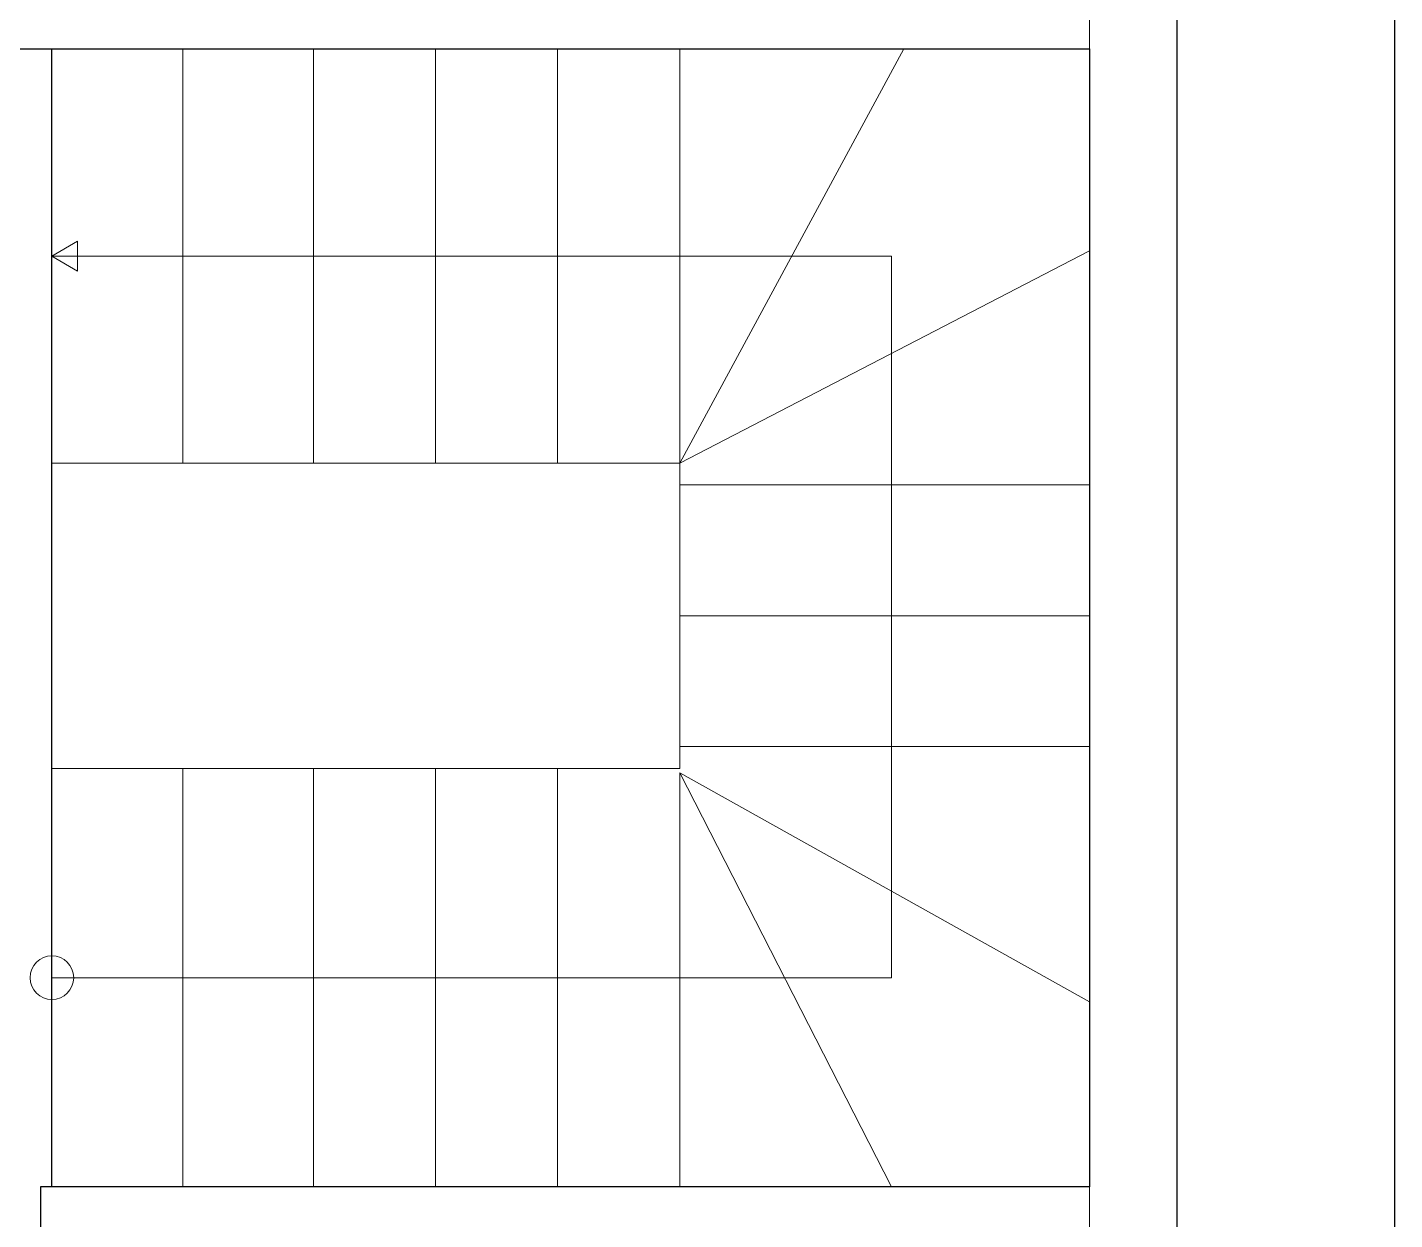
# Model space of a CAD drawing. Header units: millimetres. Extents: x 694231 to 734331, y 4486031 to 4541543.
# Drawn here: x 731411.6 to 731725.2, y 4489689.4 to 4489962.9 of the extents above; entities that cross this region are included whole.
import ezdxf

# ---------------------------------------------------------------- set-up
doc = ezdxf.new("R2010")
doc.units = ezdxf.units.MM
for name, color, linetype, lineweight in [('DBM_cr_stairs', 75, 'Continuous', 15), ('DBM_fin_wall_solid', 111, 'Continuous', 25), ('DBM_w_sld', 111, 'Continuous', 20)]:
    doc.layers.add(name, color=color, linetype=linetype, lineweight=lineweight)
doc.layers.add('DBM_gn_wipeout', color=143, linetype='Continuous')

# ---------------------------------------------------------------- blocks, each defined once
blk = doc.blocks.new('rgrhdfmgh')
at = {"layer": 'DBM_cr_stairs', "ltscale": 2}
for p, q in [((9918.56, 12853.05), (9869.84, 12947.05)), ((9923.56, 12853.05), (9923.56, 12947.05)), ((9953.56, 12853.05), (9953.56, 12947.05)), ((9983.56, 12853.05), (9983.56, 12947.05)), ((9989.56, 12853.05), (10042.12, 12947.05)), ((9918.56, 12853.05), (9823.56, 12904.48)), ((9989.56, 12853.05), (10084.56, 12901.6))]:
    blk.add_line(p, q, dxfattribs=at)
blk.add_lwpolyline([(9918.56, 12709.05), (9918.56, 12853.05), (9988.56, 12853.05), (9988.56, 12709.05), (10084.56, 12709.05), (10084.56, 12947.05), (9823.56, 12947.05), (9823.56, 12709.05)], close=True, dxfattribs=at)
for points in [[(10036.56, 12709.05), (10036.56, 12901.6), (9871.06, 12901.6), (9871.06, 12709.05), (9874.48, 12714.96), (9867.65, 12714.96), (9871.06, 12709.05)], [(9918.56, 12853.05), (9823.56, 12853.05)], [(10084.56, 12853.05), (9989.56, 12853.05)], [(9918.56, 12825.05), (9823.56, 12825.05)], [(10084.56, 12825.05), (9988.56, 12825.05)], [(9918.56, 12797.05), (9823.56, 12797.05)], [(10084.56, 12797.05), (9988.56, 12797.05)], [(9823.56, 12769.05), (9918.56, 12769.05)], [(9918.56, 12769.05), (9823.56, 12769.05)], [(10084.56, 12769.05), (9988.56, 12769.05)], [(9918.56, 12739.05), (9823.56, 12739.05)], [(10084.56, 12739.05), (9988.56, 12739.05)]]:
    blk.add_lwpolyline(points, dxfattribs=at)
blk.add_circle((10036.56, 12709.05), 5, dxfattribs=at)

msp = doc.modelspace()

# ---------------------------------------------------------------- linework, layer by layer
at = {"layer": 'DBM_fin_wall_solid'}
for points in [[(730545.23, 4490186.2), (731725.23, 4490186.2), (731725.23, 4489286.2), (730545.23, 4489286.2)], [(730595.23, 4490136.2), (731675.23, 4490136.2), (731675.23, 4489336.2), (730595.23, 4489336.2)]]:
    msp.add_lwpolyline(points, close=True, dxfattribs=at)
for points in [[(731270.56, 4490086.2), (731270.56, 4489957.9), (731655.23, 4489957.9)], [(731655.23, 4489696.9), (731414.6, 4489696.9), (731414.6, 4489681.9), (731655.23, 4489681.9)]]:
    msp.add_lwpolyline(points, dxfattribs=at)
at = {"layer": 'DBM_gn_wipeout'}
msp.add_lwpolyline([(731417.23, 4489957.9), (731655.23, 4489957.9), (731655.23, 4489696.9), (731417.23, 4489696.9)], close=True, dxfattribs=at)
at = {"layer": 'DBM_w_sld', "ltscale": 2}
for points in [[(730595.23, 4490136.2), (730595.23, 4489336.2), (731675.23, 4489336.2), (731675.23, 4490136.2), (730595.23, 4490136.2)], [(731655.23, 4489386.2), (731655.23, 4490086.2)]]:
    msp.add_lwpolyline(points, dxfattribs=at)

# ---------------------------------------------------------------- block references
at = {"layer": 'DBM_fin_wall_solid', "rotation": 270}
msp.add_blockref('rgrhdfmgh', (718708.18, 4499781.46), dxfattribs=at)

doc.saveas('drawing.dxf')
